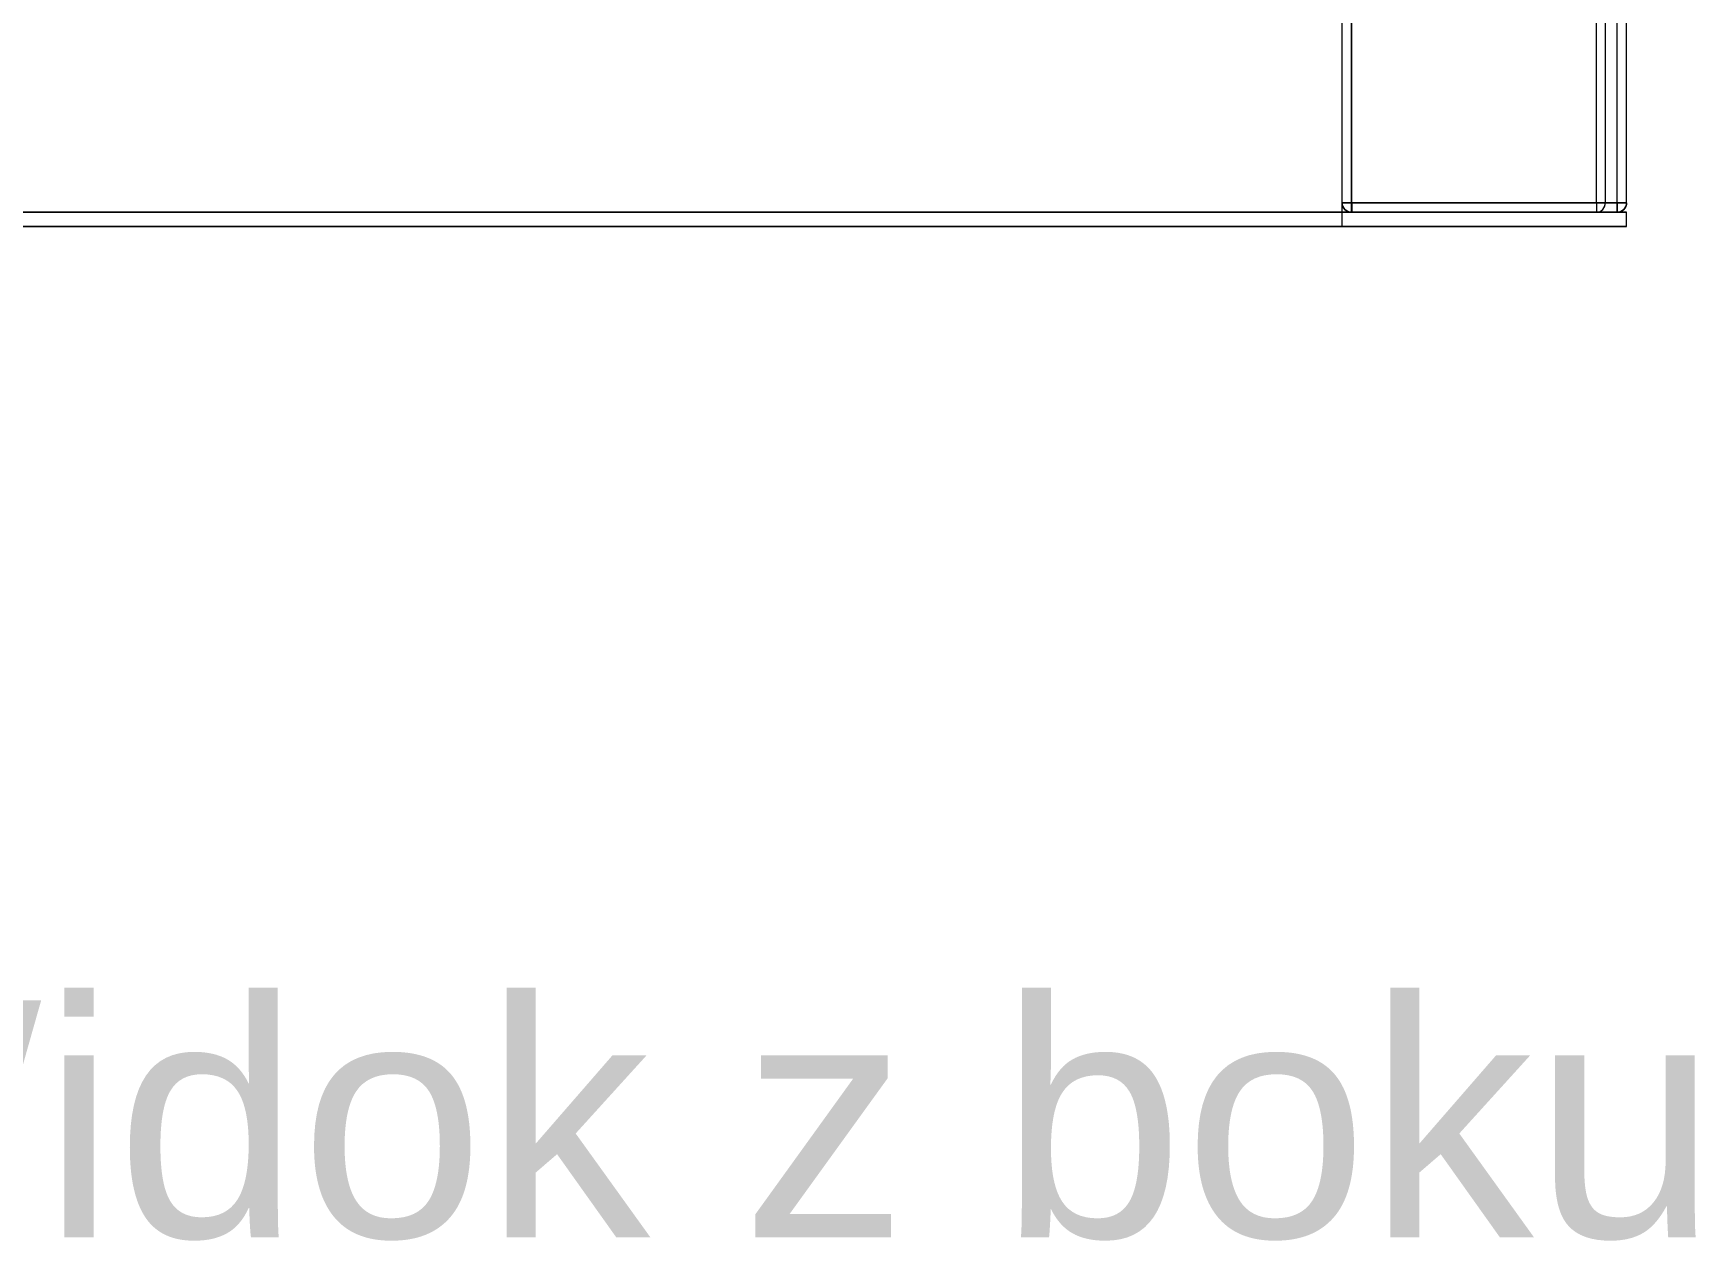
# Model space of a CAD drawing. Header units: millimetres. Extents: x 27990 to 31024, y 14151 to 18280.
# Drawn here: x 29093.9 to 29444.5, y 16737.9 to 16992.4 of the extents above; entities that cross this region are included whole.
import ezdxf

# ---------------------------------------------------------------- set-up
doc = ezdxf.new("R2010")
doc.units = ezdxf.units.MM
doc.header["$LTSCALE"] = 3
doc.layers.add('Warstwa 1', color=7, linetype='Continuous')
doc.styles.get("Standard").update_dxf_attribs({"font": 'arial.ttf'})

msp = doc.modelspace()

# ---------------------------------------------------------------- linework, layer by layer
at = {"layer": 'Warstwa 1', "lineweight": 15}
for points in [[(29369.91, 16954.67), (29369.91, 17298.67)], [(29369.91, 16954.67), (29369.91, 17298.67)], [(29369.91, 16956.67), (29369.91, 17296.67)], [(29369.91, 16956.67), (29369.91, 17296.67)], [(29369.91, 16956.67), (29369.91, 17296.67)], [(29369.91, 16956.67), (29369.91, 17296.67)], [(29369.91, 16956.67), (29369.91, 17296.67)], [(29369.91, 16956.67), (29369.91, 17296.67)], [(29369.91, 16956.67), (29369.91, 17296.67)], [(29369.91, 16956.67), (29369.91, 17296.67)], [(29369.91, 16956.67), (29369.91, 17296.67)], [(29369.91, 16956.67), (29369.91, 17296.67)], [(29369.91, 16956.67), (29369.91, 17296.67)], [(29369.91, 16956.67), (29369.91, 17296.67)], [(29369.91, 16956.67), (29369.91, 17296.67)], [(29369.91, 16956.67), (29369.91, 17296.67)], [(29369.91, 16956.67), (29369.91, 17296.67)], [(29369.91, 16956.67), (29369.91, 17296.67)], [(29369.91, 16956.67), (29369.91, 17296.67)], [(29369.91, 16956.67), (29369.91, 17296.67)], [(29369.91, 16956.67), (29369.91, 17296.67)], [(29369.91, 16956.67), (29369.91, 17296.67)], [(29369.91, 16956.67), (29369.91, 17296.67)], [(29369.91, 16956.67), (29369.91, 17296.67)], [(29369.91, 16956.67), (29369.91, 17296.67)], [(29369.91, 16956.67), (29369.91, 17296.67)], [(29371.91, 16956.67), (29371.91, 17296.67)], [(29371.91, 16956.67), (29371.91, 17296.67)], [(29371.91, 16956.67), (29371.91, 17296.67)], [(29371.91, 16956.67), (29371.91, 17296.67)], [(29371.91, 16956.67), (29371.91, 17296.67)], [(29371.91, 16956.67), (29371.91, 17296.67)], [(29371.91, 16956.67), (29371.91, 17296.67)], [(29371.91, 16956.67), (29371.91, 17296.67)], [(29371.91, 16956.67), (29371.91, 17296.67)], [(29371.91, 16956.67), (29371.91, 17296.67)], [(29371.91, 16956.67), (29371.91, 17296.67)], [(29371.91, 16956.67), (29371.91, 17296.67)], [(29371.91, 16956.67), (29371.91, 17296.67)], [(29371.91, 16956.67), (29371.91, 17296.67)], [(29371.91, 16956.67), (29371.91, 17296.67)], [(29371.91, 16956.67), (29371.91, 17296.67)], [(29371.91, 16956.67), (29371.91, 17296.67)], [(29371.91, 16956.67), (29371.91, 17296.67)], [(29371.91, 16956.67), (29371.91, 17296.67)], [(29371.91, 16956.67), (29371.91, 17296.67)], [(29371.91, 16956.67), (29371.91, 17296.67)], [(29371.91, 16956.67), (29371.91, 17296.67)], [(29371.98, 16956.67), (29371.98, 17296.67)], [(29371.98, 16956.67), (29371.98, 17296.67)], [(29423.58, 16956.67), (29423.58, 17296.67)], [(29423.58, 16956.67), (29423.58, 17296.67)], [(29425.43, 16956.67), (29425.43, 17296.67)], [(29425.43, 16956.67), (29425.43, 17296.67)], [(29427.91, 16956.67), (29427.91, 17296.67)], [(29427.91, 16956.67), (29427.91, 17296.67)], [(29427.91, 16956.67), (29427.91, 17296.67)], [(29427.91, 16956.67), (29427.91, 17296.67)], [(29427.91, 16956.67), (29427.91, 17296.67)], [(29427.91, 16956.67), (29427.91, 17296.67)], [(29427.91, 16956.67), (29427.91, 17296.67)], [(29427.91, 16956.67), (29427.91, 17296.67)], [(29427.91, 16956.67), (29427.91, 17296.67)], [(29427.91, 16956.67), (29427.91, 17296.67)], [(29427.91, 16956.67), (29427.91, 17296.67)], [(29427.91, 16956.67), (29427.91, 17296.67)], [(29427.91, 16956.67), (29427.91, 17296.67)], [(29427.91, 16956.67), (29427.91, 17296.67)], [(29427.91, 16956.67), (29427.91, 17296.67)], [(29427.91, 16956.67), (29427.91, 17296.67)], [(29427.91, 16956.67), (29427.91, 17296.67)], [(29427.91, 16956.67), (29427.91, 17296.67)], [(29427.91, 16956.67), (29427.91, 17296.67)], [(29427.91, 16956.67), (29427.91, 17296.67)], [(29429.91, 16956.67), (29429.91, 17296.67)], [(29429.91, 16956.67), (29429.91, 17296.67)], [(29429.91, 16956.67), (29429.91, 17296.67)], [(29429.91, 16956.67), (29429.91, 17296.67)], [(29429.91, 16956.67), (29429.91, 17296.67)], [(29429.91, 16956.67), (29429.91, 17296.67)], [(29429.91, 16956.67), (29429.91, 17296.67)], [(29429.91, 16956.67), (29429.91, 17296.67)], [(29429.91, 16956.67), (29429.91, 17296.67)], [(29429.91, 16956.67), (29429.91, 17296.67)], [(29429.91, 16956.67), (29429.91, 17296.67)], [(29429.91, 16956.67), (29429.91, 17296.67)], [(29429.91, 16956.67), (29429.91, 17296.67)], [(29429.91, 16956.67), (29429.91, 17296.67)], [(29429.91, 16956.67), (29429.91, 17296.67)], [(29429.91, 16956.67), (29429.91, 17296.67)], [(29429.91, 16956.67), (29429.91, 17296.67)], [(29429.91, 16956.67), (29429.91, 17296.67)], [(29429.91, 16956.67), (29429.91, 17296.67)], [(29429.91, 16956.67), (29429.91, 17296.67)], [(29369.91, 16954.67), (29089.91, 16954.67)], [(29089.91, 16954.67), (29369.91, 16954.67)], [(29094.91, 16954.67), (29364.91, 16954.67)], [(29094.91, 16954.67), (29364.91, 16954.67)], [(29366.91, 16954.67), (29369.91, 16954.67)], [(29366.91, 16954.67), (29369.91, 16954.67)], [(29371.91, 16956.67), (29369.91, 16956.67)], [(29371.91, 16956.67), (29369.91, 16956.67)], [(29371.91, 16956.67), (29369.91, 16956.67)], [(29369.91, 16956.67), (29371.91, 16956.67)], [(29371.91, 16956.67), (29369.91, 16956.67)], [(29369.91, 16956.67), (29371.91, 16956.67)], [(29371.91, 16956.67), (29369.91, 16956.67)], [(29369.91, 16956.67), (29371.91, 16956.67)], [(29371.91, 16956.67), (29369.91, 16956.67)], [(29369.91, 16956.67), (29371.91, 16956.67)], [(29369.91, 16956.67), (29371.91, 16956.67)], [(29371.91, 16956.67), (29369.91, 16956.67)], [(29369.91, 16956.67), (29371.91, 16956.67)], [(29371.91, 16956.67), (29369.91, 16956.67)], [(29371.91, 16956.67), (29369.91, 16956.67)], [(29369.91, 16956.67), (29371.91, 16956.67)], [(29371.91, 16956.67), (29369.91, 16956.67)], [(29369.91, 16956.67), (29371.91, 16956.67)], [(29369.91, 16956.67), (29371.91, 16956.67)], [(29371.91, 16956.67), (29369.91, 16956.67)], [(29371.91, 16956.67), (29369.91, 16956.67)], [(29369.91, 16956.67), (29371.91, 16956.67)], [(29429.91, 16954.67), (29369.91, 16954.67)], [(29369.91, 16951.67), (29369.91, 16954.67)], [(29369.91, 16951.67), (29369.91, 16954.67)], [(29369.91, 16954.67), (29429.91, 16954.67)], [(29369.91, 16954.67), (29369.91, 16954.67)], [(29371.91, 16956.67), (29423.58, 16956.67)], [(29371.91, 16954.67), (29371.91, 16956.67)], [(29371.91, 16956.67), (29423.58, 16956.67)], [(29371.91, 16954.67), (29371.91, 16956.67)], [(29371.91, 16954.67), (29371.91, 16956.67)], [(29371.91, 16956.67), (29427.91, 16956.67)], [(29427.91, 16956.67), (29371.91, 16956.67)], [(29371.91, 16956.67), (29371.91, 16954.67)], [(29427.91, 16956.67), (29371.91, 16956.67)], [(29371.91, 16956.67), (29371.91, 16954.67)], [(29371.91, 16956.67), (29427.91, 16956.67)], [(29371.91, 16954.67), (29371.91, 16956.67)], [(29371.91, 16956.67), (29427.91, 16956.67)], [(29371.91, 16954.67), (29371.91, 16956.67)], [(29427.91, 16956.67), (29371.91, 16956.67)], [(29371.91, 16956.67), (29371.91, 16954.67)], [(29371.91, 16954.67), (29371.91, 16956.67)], [(29371.91, 16956.67), (29427.91, 16956.67)], [(29427.91, 16956.67), (29371.91, 16956.67)], [(29371.91, 16956.67), (29371.91, 16954.67)], [(29371.91, 16956.67), (29427.91, 16956.67)], [(29371.91, 16954.67), (29371.91, 16956.67)], [(29427.91, 16956.67), (29371.91, 16956.67)], [(29371.91, 16956.67), (29371.91, 16954.67)], [(29371.91, 16956.67), (29427.91, 16956.67)], [(29371.91, 16954.67), (29371.91, 16956.67)], [(29427.91, 16956.67), (29371.91, 16956.67)], [(29371.91, 16956.67), (29371.91, 16954.67)], [(29371.91, 16956.67), (29427.91, 16956.67)], [(29371.91, 16954.67), (29371.91, 16956.67)], [(29427.91, 16956.67), (29371.91, 16956.67)], [(29371.91, 16956.67), (29371.91, 16954.67)], [(29371.91, 16954.67), (29371.91, 16956.67)], [(29371.91, 16956.67), (29427.91, 16956.67)], [(29427.91, 16956.67), (29371.91, 16956.67)], [(29371.91, 16956.67), (29371.91, 16954.67)], [(29371.91, 16956.67), (29427.91, 16956.67)], [(29371.91, 16954.67), (29371.91, 16956.67)], [(29427.91, 16956.67), (29371.91, 16956.67)], [(29371.91, 16956.67), (29371.91, 16954.67)], [(29371.91, 16954.67), (29371.91, 16956.67)], [(29371.91, 16956.67), (29427.91, 16956.67)], [(29427.91, 16956.67), (29371.91, 16956.67)], [(29371.91, 16956.67), (29371.91, 16954.67)], [(29371.91, 16954.67), (29423.58, 16954.67)], [(29423.58, 16954.67), (29371.91, 16954.67)], [(29371.91, 16954.67), (29423.58, 16954.67)], [(29423.58, 16954.67), (29371.91, 16954.67)], [(29371.91, 16954.67), (29427.91, 16954.67)], [(29427.91, 16954.67), (29371.91, 16954.67)], [(29427.91, 16954.67), (29371.91, 16954.67)], [(29371.91, 16954.67), (29427.91, 16954.67)], [(29371.91, 16954.67), (29427.91, 16954.67)], [(29427.91, 16954.67), (29371.91, 16954.67)], [(29371.91, 16954.67), (29427.91, 16954.67)], [(29427.91, 16954.67), (29371.91, 16954.67)], [(29371.91, 16954.67), (29427.91, 16954.67)], [(29427.91, 16954.67), (29371.91, 16954.67)], [(29371.91, 16954.67), (29427.91, 16954.67)], [(29427.91, 16954.67), (29371.91, 16954.67)], [(29371.91, 16954.67), (29427.91, 16954.67)], [(29427.91, 16954.67), (29371.91, 16954.67)], [(29371.91, 16954.67), (29427.91, 16954.67)], [(29427.91, 16954.67), (29371.91, 16954.67)], [(29371.91, 16954.67), (29427.91, 16954.67)], [(29427.91, 16954.67), (29371.91, 16954.67)], [(29371.91, 16954.67), (29427.91, 16954.67)], [(29427.91, 16954.67), (29371.91, 16954.67)], [(29425.43, 16956.67), (29371.98, 16956.67)], [(29425.43, 16956.67), (29371.98, 16956.67)], [(29425.43, 16956.67), (29423.58, 16956.67)], [(29425.43, 16956.67), (29423.58, 16956.67)], [(29429.91, 16956.67), (29427.91, 16956.67)], [(29427.91, 16956.67), (29429.91, 16956.67)], [(29427.91, 16956.67), (29427.91, 16954.67)], [(29427.91, 16954.67), (29427.91, 16956.67)], [(29429.91, 16956.67), (29427.91, 16956.67)], [(29427.91, 16956.67), (29429.91, 16956.67)], [(29427.91, 16954.67), (29427.91, 16956.67)], [(29427.91, 16956.67), (29427.91, 16954.67)], [(29427.91, 16954.67), (29427.91, 16956.67)], [(29427.91, 16956.67), (29429.91, 16956.67)], [(29429.91, 16956.67), (29427.91, 16956.67)], [(29427.91, 16956.67), (29427.91, 16954.67)], [(29429.91, 16956.67), (29427.91, 16956.67)], [(29427.91, 16956.67), (29429.91, 16956.67)], [(29427.91, 16956.67), (29427.91, 16954.67)], [(29427.91, 16954.67), (29427.91, 16956.67)], [(29429.91, 16956.67), (29427.91, 16956.67)], [(29427.91, 16956.67), (29429.91, 16956.67)], [(29427.91, 16956.67), (29427.91, 16954.67)], [(29427.91, 16954.67), (29427.91, 16956.67)], [(29429.91, 16956.67), (29427.91, 16956.67)], [(29427.91, 16956.67), (29429.91, 16956.67)], [(29427.91, 16956.67), (29427.91, 16954.67)], [(29427.91, 16954.67), (29427.91, 16956.67)], [(29429.91, 16956.67), (29427.91, 16956.67)], [(29427.91, 16956.67), (29429.91, 16956.67)], [(29427.91, 16956.67), (29427.91, 16954.67)], [(29427.91, 16954.67), (29427.91, 16956.67)], [(29429.91, 16956.67), (29427.91, 16956.67)], [(29427.91, 16956.67), (29429.91, 16956.67)], [(29427.91, 16956.67), (29427.91, 16954.67)], [(29427.91, 16954.67), (29427.91, 16956.67)], [(29429.91, 16956.67), (29427.91, 16956.67)], [(29427.91, 16954.67), (29427.91, 16956.67)], [(29427.91, 16956.67), (29429.91, 16956.67)], [(29427.91, 16956.67), (29427.91, 16954.67)], [(29429.91, 16956.67), (29427.91, 16956.67)], [(29427.91, 16956.67), (29429.91, 16956.67)], [(29427.91, 16956.67), (29427.91, 16954.67)], [(29427.91, 16954.67), (29427.91, 16956.67)], [(29429.91, 16951.67), (29429.91, 16954.67)], [(29429.91, 16951.67), (29429.91, 16954.67)], [(29429.91, 16954.67), (29429.91, 16954.67)], [(29369.91, 16951.67), (29089.91, 16951.67)], [(29089.91, 16951.67), (29369.91, 16951.67)], [(29429.91, 16951.67), (29369.91, 16951.67)], [(29369.91, 16951.67), (29429.91, 16951.67)], [(29429.91, 16951.67), (29429.91, 16951.67)]]:
    msp.add_lwpolyline(points, dxfattribs=at)
for points, knots in [([(29369.91, 16956.67), (29369.91, 16956.42), (29369.97, 16956.16), (29370.07, 16955.91), (29370.28, 16955.4), (29370.64, 16955.04), (29371.15, 16954.83), (29371.4, 16954.73), (29371.66, 16954.67), (29371.91, 16954.67)], [0, 0, 0, 0, 1, 1, 1, 2, 2, 2, 3, 3, 3, 3]), ([(29371.91, 16954.67), (29371.66, 16954.67), (29371.4, 16954.73), (29371.15, 16954.83), (29370.64, 16955.04), (29370.28, 16955.4), (29370.07, 16955.91), (29369.97, 16956.16), (29369.91, 16956.42), (29369.91, 16956.67)], [0, 0, 0, 0, 1, 1, 1, 2, 2, 2, 3, 3, 3, 3]), ([(29369.91, 16956.67), (29369.91, 16956.67), (29369.91, 16956.67), (29369.91, 16956.67), (29369.91, 16956.67), (29369.91, 16956.67), (29369.91, 16956.67), (29369.91, 16956.67), (29369.91, 16956.67), (29369.91, 16956.67), (29369.91, 16956.67), (29369.91, 16956.67), (29369.91, 16956.67), (29369.91, 16956.67), (29369.91, 16956.67), (29369.91, 16956.67), (29369.91, 16956.67), (29369.91, 16956.67), (29369.91, 16956.67), (29369.92, 16956.67), (29369.92, 16956.67), (29369.92, 16956.67), (29369.92, 16956.67), (29369.92, 16956.67), (29369.92, 16956.67), (29369.93, 16956.67), (29369.93, 16956.67), (29369.93, 16956.67), (29369.93, 16956.67), (29369.94, 16956.67), (29369.95, 16956.67), (29369.96, 16956.67), (29369.97, 16956.67), (29369.98, 16956.67), (29370, 16956.67), (29370.03, 16956.67), (29370.06, 16956.67), (29370.11, 16956.67), (29370.14, 16956.67), (29370.18, 16956.67), (29370.26, 16956.67), (29370.4, 16956.67), (29370.51, 16956.67), (29370.73, 16956.67), (29370.85, 16956.67), (29371.04, 16956.67), (29371.3, 16956.67), (29371.69, 16956.67), (29371.98, 16956.67)], [0, 0, 0, 0, 1, 1, 1, 2, 2, 2, 3, 3, 3, 4, 4, 4, 5, 5, 5, 6, 6, 6, 7, 7, 7, 8, 8, 8, 9, 9, 9, 10, 10, 10, 11, 11, 11, 12, 12, 12, 13, 13, 13, 14, 14, 14, 15, 15, 15, 16, 16, 16, 16]), ([(29369.91, 16956.67), (29369.91, 16956.42), (29369.97, 16956.16), (29370.07, 16955.91), (29370.28, 16955.4), (29370.64, 16955.04), (29371.15, 16954.83), (29371.4, 16954.73), (29371.66, 16954.67), (29371.91, 16954.67)], [0, 0, 0, 0, 1, 1, 1, 2, 2, 2, 3, 3, 3, 3]), ([(29371.91, 16954.67), (29371.66, 16954.67), (29371.4, 16954.73), (29371.15, 16954.83), (29370.64, 16955.04), (29370.28, 16955.4), (29370.07, 16955.91), (29369.97, 16956.16), (29369.91, 16956.42), (29369.91, 16956.67)], [0, 0, 0, 0, 1, 1, 1, 2, 2, 2, 3, 3, 3, 3]), ([(29369.91, 16956.67), (29369.91, 16956.67), (29369.91, 16956.67), (29369.91, 16956.67), (29369.91, 16956.67), (29369.91, 16956.67), (29369.91, 16956.67), (29369.91, 16956.67), (29369.91, 16956.67), (29369.91, 16956.67), (29369.91, 16956.67), (29369.91, 16956.67), (29369.91, 16956.67), (29369.91, 16956.67), (29369.91, 16956.67), (29369.91, 16956.67), (29369.91, 16956.67), (29369.91, 16956.67), (29369.91, 16956.67), (29369.92, 16956.67), (29369.92, 16956.67), (29369.92, 16956.67), (29369.92, 16956.67), (29369.92, 16956.67), (29369.92, 16956.67), (29369.93, 16956.67), (29369.93, 16956.67), (29369.93, 16956.67), (29369.93, 16956.67), (29369.94, 16956.67), (29369.95, 16956.67), (29369.96, 16956.67), (29369.97, 16956.67), (29369.98, 16956.67), (29370, 16956.67), (29370.03, 16956.67), (29370.06, 16956.67), (29370.11, 16956.67), (29370.14, 16956.67), (29370.18, 16956.67), (29370.26, 16956.67), (29370.4, 16956.67), (29370.51, 16956.67), (29370.73, 16956.67), (29370.85, 16956.67), (29371.04, 16956.67), (29371.3, 16956.67), (29371.69, 16956.67), (29371.98, 16956.67)], [0, 0, 0, 0, 1, 1, 1, 2, 2, 2, 3, 3, 3, 4, 4, 4, 5, 5, 5, 6, 6, 6, 7, 7, 7, 8, 8, 8, 9, 9, 9, 10, 10, 10, 11, 11, 11, 12, 12, 12, 13, 13, 13, 14, 14, 14, 15, 15, 15, 16, 16, 16, 16]), ([(29369.91, 16956.67), (29369.91, 16956.42), (29369.97, 16956.16), (29370.07, 16955.91), (29370.28, 16955.4), (29370.64, 16955.04), (29371.15, 16954.83), (29371.4, 16954.73), (29371.66, 16954.67), (29371.91, 16954.67)], [0, 0, 0, 0, 1, 1, 1, 2, 2, 2, 3, 3, 3, 3]), ([(29371.91, 16954.67), (29371.66, 16954.67), (29371.4, 16954.73), (29371.15, 16954.83), (29370.64, 16955.04), (29370.28, 16955.4), (29370.07, 16955.91), (29369.97, 16956.16), (29369.91, 16956.42), (29369.91, 16956.67)], [0, 0, 0, 0, 1, 1, 1, 2, 2, 2, 3, 3, 3, 3]), ([(29371.91, 16954.67), (29371.66, 16954.67), (29371.4, 16954.73), (29371.15, 16954.83), (29370.64, 16955.04), (29370.28, 16955.4), (29370.07, 16955.91), (29369.97, 16956.16), (29369.91, 16956.42), (29369.91, 16956.67)], [0, 0, 0, 0, 1, 1, 1, 2, 2, 2, 3, 3, 3, 3]), ([(29369.91, 16956.67), (29369.91, 16956.42), (29369.97, 16956.16), (29370.07, 16955.91), (29370.28, 16955.4), (29370.64, 16955.04), (29371.15, 16954.83), (29371.4, 16954.73), (29371.66, 16954.67), (29371.91, 16954.67)], [0, 0, 0, 0, 1, 1, 1, 2, 2, 2, 3, 3, 3, 3]), ([(29371.91, 16954.67), (29371.66, 16954.67), (29371.4, 16954.73), (29371.15, 16954.83), (29370.64, 16955.04), (29370.28, 16955.4), (29370.07, 16955.91), (29369.97, 16956.16), (29369.91, 16956.42), (29369.91, 16956.67)], [0, 0, 0, 0, 1, 1, 1, 2, 2, 2, 3, 3, 3, 3]), ([(29369.91, 16956.67), (29369.91, 16956.42), (29369.97, 16956.16), (29370.07, 16955.91), (29370.28, 16955.4), (29370.64, 16955.04), (29371.15, 16954.83), (29371.4, 16954.73), (29371.66, 16954.67), (29371.91, 16954.67)], [0, 0, 0, 0, 1, 1, 1, 2, 2, 2, 3, 3, 3, 3]), ([(29371.91, 16954.67), (29371.66, 16954.67), (29371.4, 16954.73), (29371.15, 16954.83), (29370.64, 16955.04), (29370.28, 16955.4), (29370.07, 16955.91), (29369.97, 16956.16), (29369.91, 16956.42), (29369.91, 16956.67)], [0, 0, 0, 0, 1, 1, 1, 2, 2, 2, 3, 3, 3, 3]), ([(29369.91, 16956.67), (29369.91, 16956.42), (29369.97, 16956.16), (29370.07, 16955.91), (29370.28, 16955.4), (29370.64, 16955.04), (29371.15, 16954.83), (29371.4, 16954.73), (29371.66, 16954.67), (29371.91, 16954.67)], [0, 0, 0, 0, 1, 1, 1, 2, 2, 2, 3, 3, 3, 3]), ([(29369.91, 16956.67), (29369.91, 16956.42), (29369.97, 16956.16), (29370.07, 16955.91), (29370.28, 16955.4), (29370.64, 16955.04), (29371.15, 16954.83), (29371.4, 16954.73), (29371.66, 16954.67), (29371.91, 16954.67)], [0, 0, 0, 0, 1, 1, 1, 2, 2, 2, 3, 3, 3, 3]), ([(29371.91, 16954.67), (29371.66, 16954.67), (29371.4, 16954.73), (29371.15, 16954.83), (29370.64, 16955.04), (29370.28, 16955.4), (29370.07, 16955.91), (29369.97, 16956.16), (29369.91, 16956.42), (29369.91, 16956.67)], [0, 0, 0, 0, 1, 1, 1, 2, 2, 2, 3, 3, 3, 3]), ([(29369.91, 16956.67), (29369.91, 16956.42), (29369.97, 16956.16), (29370.07, 16955.91), (29370.28, 16955.4), (29370.64, 16955.04), (29371.15, 16954.83), (29371.4, 16954.73), (29371.66, 16954.67), (29371.91, 16954.67)], [0, 0, 0, 0, 1, 1, 1, 2, 2, 2, 3, 3, 3, 3]), ([(29371.91, 16954.67), (29371.66, 16954.67), (29371.4, 16954.73), (29371.15, 16954.83), (29370.64, 16955.04), (29370.28, 16955.4), (29370.07, 16955.91), (29369.97, 16956.16), (29369.91, 16956.42), (29369.91, 16956.67)], [0, 0, 0, 0, 1, 1, 1, 2, 2, 2, 3, 3, 3, 3]), ([(29371.91, 16954.67), (29371.66, 16954.67), (29371.4, 16954.73), (29371.15, 16954.83), (29370.64, 16955.04), (29370.28, 16955.4), (29370.07, 16955.91), (29369.97, 16956.16), (29369.91, 16956.42), (29369.91, 16956.67)], [0, 0, 0, 0, 1, 1, 1, 2, 2, 2, 3, 3, 3, 3]), ([(29369.91, 16956.67), (29369.91, 16956.42), (29369.97, 16956.16), (29370.07, 16955.91), (29370.28, 16955.4), (29370.64, 16955.04), (29371.15, 16954.83), (29371.4, 16954.73), (29371.66, 16954.67), (29371.91, 16954.67)], [0, 0, 0, 0, 1, 1, 1, 2, 2, 2, 3, 3, 3, 3]), ([(29371.91, 16954.67), (29371.66, 16954.67), (29371.4, 16954.73), (29371.15, 16954.83), (29370.64, 16955.04), (29370.28, 16955.4), (29370.07, 16955.91), (29369.97, 16956.16), (29369.91, 16956.42), (29369.91, 16956.67)], [0, 0, 0, 0, 1, 1, 1, 2, 2, 2, 3, 3, 3, 3]), ([(29369.91, 16956.67), (29369.91, 16956.42), (29369.97, 16956.16), (29370.07, 16955.91), (29370.28, 16955.4), (29370.64, 16955.04), (29371.15, 16954.83), (29371.4, 16954.73), (29371.66, 16954.67), (29371.91, 16954.67)], [0, 0, 0, 0, 1, 1, 1, 2, 2, 2, 3, 3, 3, 3]), ([(29369.91, 16956.67), (29369.91, 16956.42), (29369.97, 16956.16), (29370.07, 16955.91), (29370.28, 16955.4), (29370.64, 16955.04), (29371.15, 16954.83), (29371.4, 16954.73), (29371.66, 16954.67), (29371.91, 16954.67)], [0, 0, 0, 0, 1, 1, 1, 2, 2, 2, 3, 3, 3, 3]), ([(29371.91, 16954.67), (29371.66, 16954.67), (29371.4, 16954.73), (29371.15, 16954.83), (29370.64, 16955.04), (29370.28, 16955.4), (29370.07, 16955.91), (29369.97, 16956.16), (29369.91, 16956.42), (29369.91, 16956.67)], [0, 0, 0, 0, 1, 1, 1, 2, 2, 2, 3, 3, 3, 3]), ([(29371.91, 16954.67), (29371.66, 16954.67), (29371.4, 16954.73), (29371.15, 16954.83), (29370.64, 16955.04), (29370.28, 16955.4), (29370.07, 16955.91), (29369.97, 16956.16), (29369.91, 16956.42), (29369.91, 16956.67)], [0, 0, 0, 0, 1, 1, 1, 2, 2, 2, 3, 3, 3, 3]), ([(29369.91, 16956.67), (29369.91, 16956.42), (29369.97, 16956.16), (29370.07, 16955.91), (29370.28, 16955.4), (29370.64, 16955.04), (29371.15, 16954.83), (29371.4, 16954.73), (29371.66, 16954.67), (29371.91, 16954.67)], [0, 0, 0, 0, 1, 1, 1, 2, 2, 2, 3, 3, 3, 3]), ([(29371.98, 16956.67), (29371.98, 16956.51), (29371.98, 16956.34), (29371.98, 16956.17), (29371.98, 16956.03), (29371.98, 16955.89), (29371.97, 16955.75), (29371.97, 16955.64), (29371.97, 16955.53), (29371.97, 16955.42), (29371.96, 16955.35), (29371.96, 16955.28), (29371.96, 16955.21), (29371.96, 16955.16), (29371.96, 16955.1), (29371.95, 16955.04), (29371.95, 16955), (29371.95, 16954.96), (29371.95, 16954.92), (29371.94, 16954.88), (29371.94, 16954.84), (29371.94, 16954.81), (29371.94, 16954.79), (29371.93, 16954.77), (29371.93, 16954.73), (29371.93, 16954.71), (29371.93, 16954.67), (29371.91, 16954.67)], [0, 0, 0, 0, 1, 1, 1, 2, 2, 2, 3, 3, 3, 4, 4, 4, 5, 5, 5, 6, 6, 6, 7, 7, 7, 8, 8, 8, 9, 9, 9, 9]), ([(29371.98, 16956.67), (29371.98, 16956.51), (29371.98, 16956.34), (29371.98, 16956.17), (29371.98, 16956.03), (29371.98, 16955.89), (29371.97, 16955.75), (29371.97, 16955.64), (29371.97, 16955.53), (29371.97, 16955.42), (29371.96, 16955.35), (29371.96, 16955.28), (29371.96, 16955.21), (29371.96, 16955.16), (29371.96, 16955.1), (29371.95, 16955.04), (29371.95, 16955), (29371.95, 16954.96), (29371.95, 16954.92), (29371.94, 16954.88), (29371.94, 16954.84), (29371.94, 16954.81), (29371.94, 16954.79), (29371.93, 16954.77), (29371.93, 16954.73), (29371.93, 16954.71), (29371.93, 16954.67), (29371.91, 16954.67)], [0, 0, 0, 0, 1, 1, 1, 2, 2, 2, 3, 3, 3, 4, 4, 4, 5, 5, 5, 6, 6, 6, 7, 7, 7, 8, 8, 8, 9, 9, 9, 9]), ([(29423.58, 16956.67), (29423.58, 16956.51), (29423.58, 16956.33), (29423.58, 16956.16), (29423.58, 16956.01), (29423.58, 16955.86), (29423.58, 16955.72), (29423.58, 16955.61), (29423.58, 16955.51), (29423.58, 16955.4), (29423.58, 16955.33), (29423.58, 16955.26), (29423.58, 16955.16), (29423.58, 16955.08), (29423.58, 16954.98), (29423.58, 16954.91), (29423.58, 16954.85), (29423.58, 16954.81), (29423.58, 16954.78), (29423.58, 16954.75), (29423.57, 16954.72), (29423.58, 16954.71), (29423.58, 16954.7), (29423.58, 16954.69), (29423.58, 16954.68), (29423.58, 16954.68), (29423.57, 16954.68), (29423.58, 16954.68), (29423.58, 16954.67), (29423.59, 16954.67), (29423.58, 16954.67)], [0, 0, 0, 0, 1, 1, 1, 2, 2, 2, 3, 3, 3, 4, 4, 4, 5, 5, 5, 6, 6, 6, 7, 7, 7, 8, 8, 8, 9, 9, 9, 10, 10, 10, 10]), ([(29423.58, 16956.67), (29423.58, 16956.51), (29423.58, 16956.33), (29423.58, 16956.16), (29423.58, 16956.01), (29423.58, 16955.86), (29423.58, 16955.72), (29423.58, 16955.61), (29423.58, 16955.51), (29423.58, 16955.4), (29423.58, 16955.33), (29423.58, 16955.26), (29423.58, 16955.16), (29423.58, 16955.08), (29423.58, 16954.98), (29423.58, 16954.91), (29423.58, 16954.85), (29423.58, 16954.81), (29423.58, 16954.78), (29423.58, 16954.75), (29423.57, 16954.72), (29423.58, 16954.71), (29423.58, 16954.7), (29423.58, 16954.69), (29423.58, 16954.68), (29423.58, 16954.68), (29423.57, 16954.68), (29423.58, 16954.68), (29423.58, 16954.67), (29423.59, 16954.67), (29423.58, 16954.67)], [0, 0, 0, 0, 1, 1, 1, 2, 2, 2, 3, 3, 3, 4, 4, 4, 5, 5, 5, 6, 6, 6, 7, 7, 7, 8, 8, 8, 9, 9, 9, 10, 10, 10, 10]), ([(29423.58, 16954.67), (29423.82, 16954.67), (29424.07, 16954.73), (29424.31, 16954.85), (29424.79, 16955.08), (29425.12, 16955.44), (29425.29, 16955.93), (29425.38, 16956.18), (29425.43, 16956.43), (29425.43, 16956.67)], [0, 0, 0, 0, 1, 1, 1, 2, 2, 2, 3, 3, 3, 3]), ([(29423.58, 16954.67), (29423.82, 16954.67), (29424.07, 16954.73), (29424.31, 16954.85), (29424.79, 16955.08), (29425.12, 16955.44), (29425.29, 16955.93), (29425.38, 16956.18), (29425.43, 16956.43), (29425.43, 16956.67)], [0, 0, 0, 0, 1, 1, 1, 2, 2, 2, 3, 3, 3, 3]), ([(29429.91, 16956.67), (29429.91, 16956.42), (29429.86, 16956.16), (29429.75, 16955.91), (29429.54, 16955.4), (29429.18, 16955.04), (29428.68, 16954.83), (29428.42, 16954.73), (29428.17, 16954.67), (29427.91, 16954.67)], [0, 0, 0, 0, 1, 1, 1, 2, 2, 2, 3, 3, 3, 3]), ([(29427.91, 16954.67), (29428.17, 16954.67), (29428.42, 16954.73), (29428.68, 16954.83), (29429.18, 16955.04), (29429.54, 16955.4), (29429.75, 16955.91), (29429.86, 16956.16), (29429.91, 16956.42), (29429.91, 16956.67)], [0, 0, 0, 0, 1, 1, 1, 2, 2, 2, 3, 3, 3, 3]), ([(29429.91, 16956.67), (29429.91, 16956.42), (29429.86, 16956.16), (29429.75, 16955.91), (29429.54, 16955.4), (29429.18, 16955.04), (29428.68, 16954.83), (29428.42, 16954.73), (29428.17, 16954.67), (29427.91, 16954.67)], [0, 0, 0, 0, 1, 1, 1, 2, 2, 2, 3, 3, 3, 3]), ([(29427.91, 16954.67), (29428.17, 16954.67), (29428.42, 16954.73), (29428.68, 16954.83), (29429.18, 16955.04), (29429.54, 16955.4), (29429.75, 16955.91), (29429.86, 16956.16), (29429.91, 16956.42), (29429.91, 16956.67)], [0, 0, 0, 0, 1, 1, 1, 2, 2, 2, 3, 3, 3, 3]), ([(29429.91, 16956.67), (29429.91, 16956.42), (29429.86, 16956.16), (29429.75, 16955.91), (29429.54, 16955.4), (29429.18, 16955.04), (29428.68, 16954.83), (29428.42, 16954.73), (29428.17, 16954.67), (29427.91, 16954.67)], [0, 0, 0, 0, 1, 1, 1, 2, 2, 2, 3, 3, 3, 3]), ([(29427.91, 16954.67), (29428.17, 16954.67), (29428.42, 16954.73), (29428.68, 16954.83), (29429.18, 16955.04), (29429.54, 16955.4), (29429.75, 16955.91), (29429.86, 16956.16), (29429.91, 16956.42), (29429.91, 16956.67)], [0, 0, 0, 0, 1, 1, 1, 2, 2, 2, 3, 3, 3, 3]), ([(29429.91, 16956.67), (29429.91, 16956.42), (29429.86, 16956.16), (29429.75, 16955.91), (29429.54, 16955.4), (29429.18, 16955.04), (29428.68, 16954.83), (29428.42, 16954.73), (29428.17, 16954.67), (29427.91, 16954.67)], [0, 0, 0, 0, 1, 1, 1, 2, 2, 2, 3, 3, 3, 3]), ([(29427.91, 16954.67), (29428.17, 16954.67), (29428.42, 16954.73), (29428.68, 16954.83), (29429.18, 16955.04), (29429.54, 16955.4), (29429.75, 16955.91), (29429.86, 16956.16), (29429.91, 16956.42), (29429.91, 16956.67)], [0, 0, 0, 0, 1, 1, 1, 2, 2, 2, 3, 3, 3, 3]), ([(29429.91, 16956.67), (29429.91, 16956.42), (29429.86, 16956.16), (29429.75, 16955.91), (29429.54, 16955.4), (29429.18, 16955.04), (29428.68, 16954.83), (29428.42, 16954.73), (29428.17, 16954.67), (29427.91, 16954.67)], [0, 0, 0, 0, 1, 1, 1, 2, 2, 2, 3, 3, 3, 3]), ([(29427.91, 16954.67), (29428.17, 16954.67), (29428.42, 16954.73), (29428.68, 16954.83), (29429.18, 16955.04), (29429.54, 16955.4), (29429.75, 16955.91), (29429.86, 16956.16), (29429.91, 16956.42), (29429.91, 16956.67)], [0, 0, 0, 0, 1, 1, 1, 2, 2, 2, 3, 3, 3, 3]), ([(29429.91, 16956.67), (29429.91, 16956.42), (29429.86, 16956.16), (29429.75, 16955.91), (29429.54, 16955.4), (29429.18, 16955.04), (29428.68, 16954.83), (29428.42, 16954.73), (29428.17, 16954.67), (29427.91, 16954.67)], [0, 0, 0, 0, 1, 1, 1, 2, 2, 2, 3, 3, 3, 3]), ([(29427.91, 16954.67), (29428.17, 16954.67), (29428.42, 16954.73), (29428.68, 16954.83), (29429.18, 16955.04), (29429.54, 16955.4), (29429.75, 16955.91), (29429.86, 16956.16), (29429.91, 16956.42), (29429.91, 16956.67)], [0, 0, 0, 0, 1, 1, 1, 2, 2, 2, 3, 3, 3, 3]), ([(29429.91, 16956.67), (29429.91, 16956.42), (29429.86, 16956.16), (29429.75, 16955.91), (29429.54, 16955.4), (29429.18, 16955.04), (29428.68, 16954.83), (29428.42, 16954.73), (29428.17, 16954.67), (29427.91, 16954.67)], [0, 0, 0, 0, 1, 1, 1, 2, 2, 2, 3, 3, 3, 3]), ([(29427.91, 16954.67), (29428.17, 16954.67), (29428.42, 16954.73), (29428.68, 16954.83), (29429.18, 16955.04), (29429.54, 16955.4), (29429.75, 16955.91), (29429.86, 16956.16), (29429.91, 16956.42), (29429.91, 16956.67)], [0, 0, 0, 0, 1, 1, 1, 2, 2, 2, 3, 3, 3, 3]), ([(29429.91, 16956.67), (29429.91, 16956.42), (29429.86, 16956.16), (29429.75, 16955.91), (29429.54, 16955.4), (29429.18, 16955.04), (29428.68, 16954.83), (29428.42, 16954.73), (29428.17, 16954.67), (29427.91, 16954.67)], [0, 0, 0, 0, 1, 1, 1, 2, 2, 2, 3, 3, 3, 3]), ([(29427.91, 16954.67), (29428.17, 16954.67), (29428.42, 16954.73), (29428.68, 16954.83), (29429.18, 16955.04), (29429.54, 16955.4), (29429.75, 16955.91), (29429.86, 16956.16), (29429.91, 16956.42), (29429.91, 16956.67)], [0, 0, 0, 0, 1, 1, 1, 2, 2, 2, 3, 3, 3, 3]), ([(29427.91, 16954.67), (29428.17, 16954.67), (29428.42, 16954.73), (29428.68, 16954.83), (29429.18, 16955.04), (29429.54, 16955.4), (29429.75, 16955.91), (29429.86, 16956.16), (29429.91, 16956.42), (29429.91, 16956.67)], [0, 0, 0, 0, 1, 1, 1, 2, 2, 2, 3, 3, 3, 3]), ([(29429.91, 16956.67), (29429.91, 16956.42), (29429.86, 16956.16), (29429.75, 16955.91), (29429.54, 16955.4), (29429.18, 16955.04), (29428.68, 16954.83), (29428.42, 16954.73), (29428.17, 16954.67), (29427.91, 16954.67)], [0, 0, 0, 0, 1, 1, 1, 2, 2, 2, 3, 3, 3, 3]), ([(29429.91, 16956.67), (29429.91, 16956.42), (29429.86, 16956.16), (29429.75, 16955.91), (29429.54, 16955.4), (29429.18, 16955.04), (29428.68, 16954.83), (29428.42, 16954.73), (29428.17, 16954.67), (29427.91, 16954.67)], [0, 0, 0, 0, 1, 1, 1, 2, 2, 2, 3, 3, 3, 3]), ([(29427.91, 16954.67), (29428.17, 16954.67), (29428.42, 16954.73), (29428.68, 16954.83), (29429.18, 16955.04), (29429.54, 16955.4), (29429.75, 16955.91), (29429.86, 16956.16), (29429.91, 16956.42), (29429.91, 16956.67)], [0, 0, 0, 0, 1, 1, 1, 2, 2, 2, 3, 3, 3, 3])]:
    msp.add_open_spline(points, degree=3, knots=knots, dxfattribs=at)

# ---------------------------------------------------------------- texts
at = {"insert": (29029.91, 16788.57), "char_height": 50, "attachment_point": 1}
msp.add_mtext_dynamic_manual_height_columns('Widok z boku', width=1056.2255, gutter_width=1, heights=[0], dxfattribs=at)

doc.saveas('drawing.dxf')
